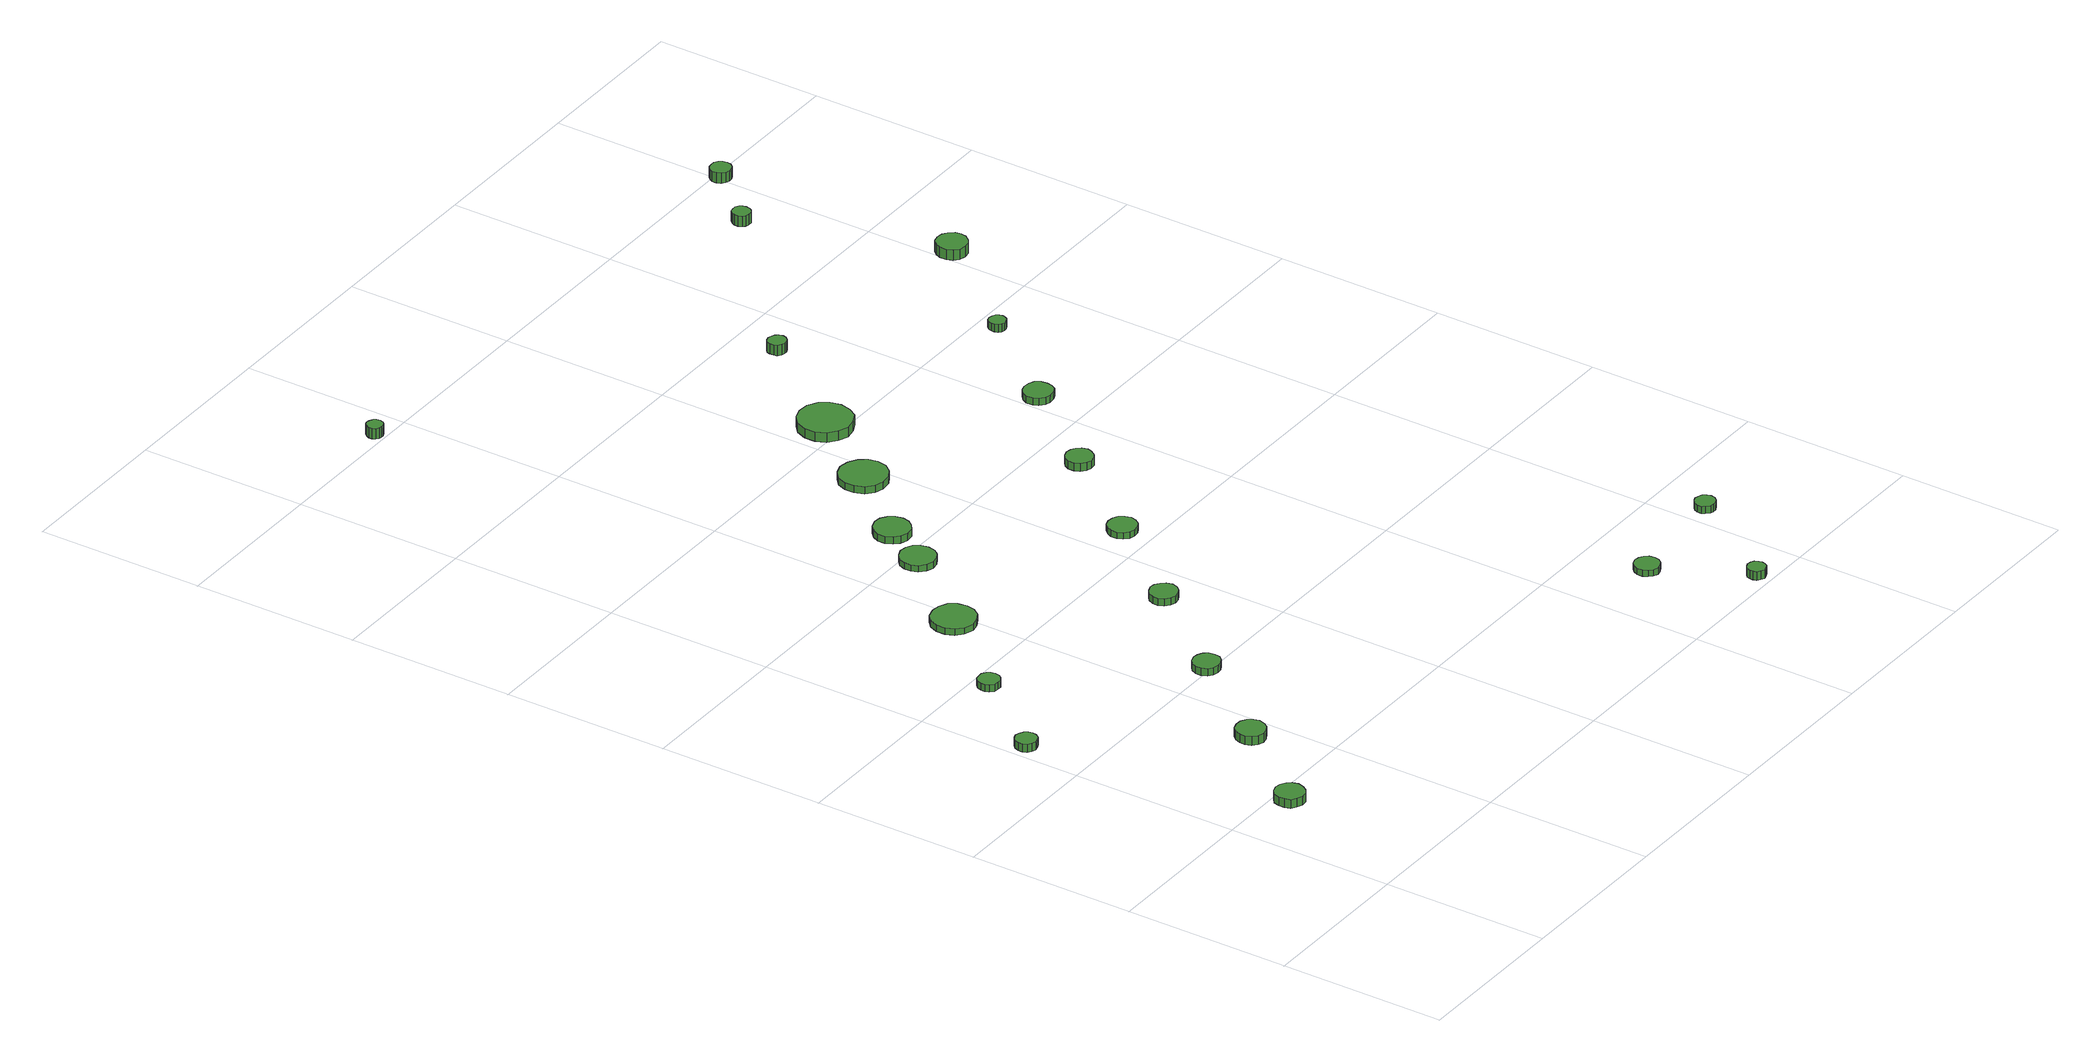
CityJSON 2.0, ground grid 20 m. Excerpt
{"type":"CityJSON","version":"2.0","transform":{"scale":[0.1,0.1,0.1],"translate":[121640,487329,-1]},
"CityObjects":{
"tree1":{"type":"SolitaryVegetationObject","attributes":{"function":"something"},"geometry":[{"type":"MultiSurface","lod":"1","boundaries":[[[0,1,2,3,4,5,6,7,8,9,10,11,12,13,14]],[[15,16,17,18,19,20,21,22,23,24,25,26,27,28,29]],[[0,29,28,1]],[[1,28,27,2]],[[2,27,26,3]],[[3,26,25,4]],[[4,25,24,5]],[[5,24,23,6]],[[6,23,22,7]],[[7,22,21,8]],[[8,21,20,9]],[[9,20,19,10]],[[10,19,18,11]],[[11,18,17,12]],[[12,17,16,13]],[[13,16,15,14]],[[14,15,29,0]]]}]},
"tree2":{"type":"SolitaryVegetationObject","attributes":{"function":"something"},"geometry":[{"type":"MultiSurface","lod":"1","boundaries":[[[30,31,32,33,34,35,36,37,38,39,40,41,42,43,44]],[[45,46,47,48,49,50,51,52,53,54,55,56,57,58,59]],[[30,59,58,31]],[[31,58,57,32]],[[32,57,56,33]],[[33,56,55,34]],[[34,55,54,35]],[[35,54,53,36]],[[36,53,52,37]],[[37,52,51,38]],[[38,51,50,39]],[[39,50,49,40]],[[40,49,48,41]],[[41,48,47,42]],[[42,47,46,43]],[[43,46,45,44]],[[44,45,59,30]]]}]},
"tree3":{"type":"SolitaryVegetationObject","attributes":{"function":"something"},"geometry":[{"type":"MultiSurface","lod":"1","boundaries":[[[60,61,62,63,64,65,66,67,68,69,70,71,72,73,74]],[[75,76,77,78,79,80,81,82,83,84,85,86,87,88,89]],[[60,89,88,61]],[[61,88,87,62]],[[62,87,86,63]],[[63,86,85,64]],[[64,85,84,65]],[[65,84,83,66]],[[66,83,82,67]],[[67,82,81,68]],[[68,81,80,69]],[[69,80,79,70]],[[70,79,78,71]],[[71,78,77,72]],[[72,77,76,73]],[[73,76,75,74]],[[74,75,89,60]]]}]},
"tree4":{"type":"SolitaryVegetationObject","attributes":{"function":"something"},"geometry":[{"type":"MultiSurface","lod":"1","boundaries":[[[90,91,92,93,94,95,96,97,98,99,100,101,102,103,104]],[[105,106,107,108,109,110,111,112,113,114,115,116,117,118,119]],[[90,119,118,91]],[[91,118,117,92]],[[92,117,116,93]],[[93,116,115,94]],[[94,115,114,95]],[[95,114,113,96]],[[96,113,112,97]],[[97,112,111,98]],[[98,111,110,99]],[[99,110,109,100]],[[100,109,108,101]],[[101,108,107,102]],[[102,107,106,103]],[[103,106,105,104]],[[104,105,119,90]]]}]},
"tree5":{"type":"SolitaryVegetationObject","attributes":{"function":"something"},"geometry":[{"type":"MultiSurface","lod":"1","boundaries":[[[120,121,122,123,124,125,126,127,128,129,130,131,132,133,134]],[[135,136,137,138,139,140,141,142,143,144,145,146,147,148,149]],[[120,149,148,121]],[[121,148,147,122]],[[122,147,146,123]],[[123,146,145,124]],[[124,145,144,125]],[[125,144,143,126]],[[126,143,142,127]],[[127,142,141,128]],[[128,141,140,129]],[[129,140,139,130]],[[130,139,138,131]],[[131,138,137,132]],[[132,137,136,133]],[[133,136,135,134]],[[134,135,149,120]]]}]},
"tree6":{"type":"SolitaryVegetationObject","attributes":{"function":"something"},"geometry":[{"type":"MultiSurface","lod":"1","boundaries":[[[150,151,152,153,154,155,156,157,158,159,160,161,162,163,164]],[[165,166,167,168,169,170,171,172,173,174,175,176,177,178,179]],[[150,179,178,151]],[[151,178,177,152]],[[152,177,176,153]],[[153,176,175,154]],[[154,175,174,155]],[[155,174,173,156]],[[156,173,172,157]],[[157,172,171,158]],[[158,171,170,159]],[[159,170,169,160]],[[160,169,168,161]],[[161,168,167,162]],[[162,167,166,163]],[[163,166,165,164]],[[164,165,179,150]]]}]},
"tree7":{"type":"SolitaryVegetationObject","attributes":{"function":"something"},"geometry":[{"type":"MultiSurface","lod":"1","boundaries":[[[180,181,182,183,184,185,186,187,188,189,190,191,192,193,194]],[[195,196,197,198,199,200,201,202,203,204,205,206,207,208,209]],[[180,209,208,181]],[[181,208,207,182]],[[182,207,206,183]],[[183,206,205,184]],[[184,205,204,185]],[[185,204,203,186]],[[186,203,202,187]],[[187,202,201,188]],[[188,201,200,189]],[[189,200,199,190]],[[190,199,198,191]],[[191,198,197,192]],[[192,197,196,193]],[[193,196,195,194]],[[194,195,209,180]]]}]},
"tree8":{"type":"SolitaryVegetationObject","attributes":{"function":"something"},"geometry":[{"type":"MultiSurface","lod":"1","boundaries":[[[210,211,212,213,214,215,216,217,218,219,220,221,222,223,224]],[[225,226,227,228,229,230,231,232,233,234,235,236,237,238,239]],[[210,239,238,211]],[[211,238,237,212]],[[212,237,236,213]],[[213,236,235,214]],[[214,235,234,215]],[[215,234,233,216]],[[216,233,232,217]],[[217,232,231,218]],[[218,231,230,219]],[[219,230,229,220]],[[220,229,228,221]],[[221,228,227,222]],[[222,227,226,223]],[[223,226,225,224]],[[224,225,239,210]]]}]},
"tree9":{"type":"SolitaryVegetationObject","attributes":{"function":"something"},"geometry":[{"type":"MultiSurface","lod":"1","boundaries":[[[240,241,242,243,244,245,246,247,248,249,250,251,252,253,254]],[[255,256,257,258,259,260,261,262,263,264,265,266,267,268,269]],[[240,269,268,241]],[[241,268,267,242]],[[242,267,266,243]],[[243,266,265,244]],[[244,265,264,245]],[[245,264,263,246]],[[246,263,262,247]],[[247,262,261,248]],[[248,261,260,249]],[[249,260,259,250]],[[250,259,258,251]],[[251,258,257,252]],[[252,257,256,253]],[[253,256,255,254]],[[254,255,269,240]]]}]},
"tree10":{"type":"SolitaryVegetationObject","attributes":{"function":"something"},"geometry":[{"type":"MultiSurface","lod":"1","boundaries":[[[270,271,272,273,274,275,276,277,278,279,280,281,282,283,284]],[[285,286,287,288,289,290,291,292,293,294,295,296,297,298,299]],[[270,299,298,271]],[[271,298,297,272]],[[272,297,296,273]],[[273,296,295,274]],[[274,295,294,275]],[[275,294,293,276]],[[276,293,292,277]],[[277,292,291,278]],[[278,291,290,279]],[[279,290,289,280]],[[280,289,288,281]],[[281,288,287,282]],[[282,287,286,283]],[[283,286,285,284]],[[284,285,299,270]]]}]},
"tree11":{"type":"SolitaryVegetationObject","attributes":{"function":"something"},"geometry":[{"type":"MultiSurface","lod":"1","boundaries":[[[300,301,302,303,304,305,306,307,308,309,310,311,312,313,314]],[[315,316,317,318,319,320,321,322,323,324,325,326,327,328,329]],[[300,329,328,301]],[[301,328,327,302]],[[302,327,326,303]],[[303,326,325,304]],[[304,325,324,305]],[[305,324,323,306]],[[306,323,322,307]],[[307,322,321,308]],[[308,321,320,309]],[[309,320,319,310]],[[310,319,318,311]],[[311,318,317,312]],[[312,317,316,313]],[[313,316,315,314]],[[314,315,329,300]]]}]},
"tree12":{"type":"SolitaryVegetationObject","attributes":{"function":"something"},"geometry":[{"type":"MultiSurface","lod":"1","boundaries":[[[330,331,332,333,334,335,336,337,338,339,340,341,342,343,344]],[[345,346,347,348,349,350,351,352,353,354,355,356,357,358,359]],[[330,359,358,331]],[[331,358,357,332]],[[332,357,356,333]],[[333,356,355,334]],[[334,355,354,335]],[[335,354,353,336]],[[336,353,352,337]],[[337,352,351,338]],[[338,351,350,339]],[[339,350,349,340]],[[340,349,348,341]],[[341,348,347,342]],[[342,347,346,343]],[[343,346,345,344]],[[344,345,359,330]]]}]},
"tree13":{"type":"SolitaryVegetationObject","attributes":{"function":"something"},"geometry":[{"type":"MultiSurface","lod":"1","boundaries":[[[360,361,362,363,364,365,366,367,368,369,370,371,372,373,374]],[[375,376,377,378,379,380,381,382,383,384,385,386,387,388,389]],[[360,389,388,361]],[[361,388,387,362]],[[362,387,386,363]],[[363,386,385,364]],[[364,385,384,365]],[[365,384,383,366]],[[366,383,382,367]],[[367,382,381,368]],[[368,381,380,369]],[[369,380,379,370]],[[370,379,378,371]],[[371,378,377,372]],[[372,377,376,373]],[[373,376,375,374]],[[374,375,389,360]]]}]},
"tree14":{"type":"SolitaryVegetationObject","attributes":{"function":"something"},"geometry":[{"type":"MultiSurface","lod":"1","boundaries":[[[390,391,392,393,394,395,396,397,398,399,400,401,402,403,404]],[[405,406,407,408,409,410,411,412,413,414,415,416,417,418,419]],[[390,419,418,391]],[[391,418,417,392]],[[392,417,416,393]],[[393,416,415,394]],[[394,415,414,395]],[[395,414,413,396]],[[396,413,412,397]],[[397,412,411,398]],[[398,411,410,399]],[[399,410,409,400]],[[400,409,408,401]],[[401,408,407,402]],[[402,407,406,403]],[[403,406,405,404]],[[404,405,419,390]]]}]},
"tree15":{"type":"SolitaryVegetationObject","attributes":{"function":"something"},"geometry":[{"type":"MultiSurface","lod":"1","boundaries":[[[420,421,422,423,424,425,426,427,428,429,430,431,432,433,434]],[[435,436,437,438,439,440,441,442,443,444,445,446,447,448,449]],[[420,449,448,421]],[[421,448,447,422]],[[422,447,446,423]],[[423,446,445,424]],[[424,445,444,425]],[[425,444,443,426]],[[426,443,442,427]],[[427,442,441,428]],[[428,441,440,429]],[[429,440,439,430]],[[430,439,438,431]],[[431,438,437,432]],[[432,437,436,433]],[[433,436,435,434]],[[434,435,449,420]]]}]},
"tree16":{"type":"SolitaryVegetationObject","attributes":{"function":"something"},"geometry":[{"type":"MultiSurface","lod":"1","boundaries":[[[450,451,452,453,454,455,456,457,458,459,460,461,462,463,464]],[[465,466,467,468,469,470,471,472,473,474,475,476,477,478,479]],[[450,479,478,451]],[[451,478,477,452]],[[452,477,476,453]],[[453,476,475,454]],[[454,475,474,455]],[[455,474,473,456]],[[456,473,472,457]],[[457,472,471,458]],[[458,471,470,459]],[[459,470,469,460]],[[460,469,468,461]],[[461,468,467,462]],[[462,467,466,463]],[[463,466,465,464]],[[464,465,479,450]]]}]},
"tree17":{"type":"SolitaryVegetationObject","attributes":{"function":"something"},"geometry":[{"type":"MultiSurface","lod":"1","boundaries":[[[480,481,482,483,484,485,486,487,488,489,490,491,492,493,494]],[[495,496,497,498,499,500,501,502,503,504,505,506,507,508,509]],[[480,509,508,481]],[[481,508,507,482]],[[482,507,506,483]],[[483,506,505,484]],[[484,505,504,485]],[[485,504,503,486]],[[486,503,502,487]],[[487,502,501,488]],[[488,501,500,489]],[[489,500,499,490]],[[490,499,498,491]],[[491,498,497,492]],[[492,497,496,493]],[[493,496,495,494]],[[494,495,509,480]]]}]},
"tree18":{"type":"SolitaryVegetationObject","attributes":{"function":"something"},"geometry":[{"type":"MultiSurface","lod":"1","boundaries":[[[510,511,512,513,514,515,516,517,518,519,520,521,522,523,524]],[[525,526,527,528,529,530,531,532,533,534,535,536,537,538,539]],[[510,539,538,511]],[[511,538,537,512]],[[512,537,536,513]],[[513,536,535,514]],[[514,535,534,515]],[[515,534,533,516]],[[516,533,532,517]],[[517,532,531,518]],[[518,531,530,519]],[[519,530,529,520]],[[520,529,528,521]],[[521,528,527,522]],[[522,527,526,523]],[[523,526,525,524]],[[524,525,539,510]]]}]},
"tree19":{"type":"SolitaryVegetationObject","attributes":{"function":"something"},"geometry":[{"type":"MultiSurface","lod":"1","boundaries":[[[540,541,542,543,544,545,546,547,548,549,550,551,552,553,554]],[[555,556,557,558,559,560,561,562,563,564,565,566,567,568,569]],[[540,569,568,541]],[[541,568,567,542]],[[542,567,566,543]],[[543,566,565,544]],[[544,565,564,545]],[[545,564,563,546]],[[546,563,562,547]],[[547,562,561,548]],[[548,561,560,549]],[[549,560,559,550]],[[550,559,558,551]],[[551,558,557,552]],[[552,557,556,553]],[[553,556,555,554]],[[554,555,569,540]]]}]},
"tree20":{"type":"SolitaryVegetationObject","attributes":{"function":"something"},"geometry":[{"type":"MultiSurface","lod":"1","boundaries":[[[570,571,572,573,574,575,576,577,578,579,580,581,582,583,584]],[[585,586,587,588,589,590,591,592,593,594,595,596,597,598,599]],[[570,599,598,571]],[[571,598,597,572]],[[572,597,596,573]],[[573,596,595,574]],[[574,595,594,575]],[[575,594,593,576]],[[576,593,592,577]],[[577,592,591,578]],[[578,591,590,579]],[[579,590,589,580]],[[580,589,588,581]],[[581,588,587,582]],[[582,587,586,583]],[[583,586,585,584]],[[584,585,599,570]]]}]},
"tree21":{"type":"SolitaryVegetationObject","attributes":{"function":"something"},"geometry":[{"type":"MultiSurface","lod":"1","boundaries":[[[600,601,602,603,604,605,606,607,608,609,610,611,612,613,614]],[[615,616,617,618,619,620,621,622,623,624,625,626,627,628,629]],[[600,629,628,601]],[[601,628,627,602]],[[602,627,626,603]],[[603,626,625,604]],[[604,625,624,605]],[[605,624,623,606]],[[606,623,622,607]],[[607,622,621,608]],[[608,621,620,609]],[[609,620,619,610]],[[610,619,618,611]],[[611,618,617,612]],[[612,617,616,613]],[[613,616,615,614]],[[614,615,629,600]]]}]},
"tree22":{"type":"SolitaryVegetationObject","attributes":{"function":"something"},"geometry":[{"type":"MultiSurface","lod":"1","boundaries":[[[630,631,632,633,634,635,636,637,638,639,640,641,642,643,644]],[[645,646,647,648,649,650,651,652,653,654,655,656,657,658,659]],[[630,659,658,631]],[[631,658,657,632]],[[632,657,656,633]],[[633,656,655,634]],[[634,655,654,635]],[[635,654,653,636]],[[636,653,652,637]],[[637,652,651,638]],[[638,651,650,639]],[[639,650,649,640]],[[640,649,648,641]],[[641,648,647,642]],[[642,647,646,643]],[[643,646,645,644]],[[644,645,659,630]]]}]},
"tree23":{"type":"SolitaryVegetationObject","attributes":{"function":"something"},"geometry":[{"type":"MultiSurface","lod":"1","boundaries":[[[660,661,662,663,664,665,666,667,668,669,670,671,672,673,674]],[[675,676,677,678,679,680,681,682,683,684,685,686,687,688,689]],[[660,689,688,661]],[[661,688,687,662]],[[662,687,686,663]],[[663,686,685,664]],[[664,685,684,665]],[[665,684,683,666]],[[666,683,682,667]],[[667,682,681,668]],[[668,681,680,669]],[[669,680,679,670]],[[670,679,678,671]],[[671,678,677,672]],[[672,677,676,673]],[[673,676,675,674]],[[674,675,689,660]]]}]}
},
"vertices":[
[104,183,17],[102,190,17],[98,195,17],[92,199,17],[85,200,17],[78,198,17],[72,193,17],[70,186,17],[70,179,17],[72,172,17],[78,168,17],[85,165,17],[92,166,17],[98,170,17],[102,176,17],[102,176,6],[98,170,6],[92,166,6],[85,165,6],[78,168,6],[72,172,6],[70,179,6],[70,186,6],[72,193,6],[78,198,6],[85,200,6],[92,199,6],[98,195,6],[102,190,6],[104,183,6],
[31,477,18],[30,482,18],[27,486,18],[22,489,18],[17,490,18],[12,488,18],[8,484,18],[6,479,18],[6,474,18],[8,469,18],[12,466,18],[17,464,18],[22,465,18],[27,467,18],[30,472,18],[30,472,8],[27,467,8],[22,465,8],[17,464,8],[12,466,8],[8,469,8],[6,474,8],[6,479,8],[8,484,8],[12,488,8],[17,490,8],[22,489,8],[27,486,8],[30,482,8],[31,477,8],
[187,288,18],[185,295,18],[181,301,18],[174,305,18],[167,305,18],[160,303,18],[155,298,18],[152,291,18],[152,284,18],[155,277,18],[160,272,18],[167,270,18],[174,271,18],[181,275,18],[185,281,18],[185,281,7],[181,275,7],[174,271,7],[167,270,7],[160,272,7],[155,277,7],[152,284,7],[152,291,7],[155,298,7],[160,303,7],[167,305,7],[174,305,7],[181,301,7],[185,295,7],[187,288,7],
[110,578,18],[109,583,18],[106,587,18],[101,590,18],[96,590,18],[91,589,18],[87,585,18],[85,580,18],[85,575,18],[87,570,18],[91,566,18],[96,565,18],[101,565,18],[106,568,18],[109,572,18],[109,572,9],[106,568,9],[101,565,9],[96,565,9],[91,566,9],[87,570,9],[85,575,9],[85,580,9],[87,585,9],[91,589,9],[96,590,9],[101,590,9],[106,587,9],[109,583,9],[110,578,9],
[274,404,17],[273,411,17],[269,416,17],[263,419,17],[257,420,17],[250,418,17],[245,414,17],[242,407,17],[242,401,17],[245,394,17],[250,390,17],[257,388,17],[263,389,17],[269,392,17],[273,397,17],[273,397,8],[269,392,8],[263,389,8],[257,388,8],[250,390,8],[245,394,8],[242,401,8],[242,407,8],[245,414,8],[250,418,8],[257,420,8],[263,419,8],[269,416,8],[273,411,8],[274,404,8],
[208,679,18],[206,690,18],[200,699,18],[190,704,18],[180,705,18],[169,702,18],[161,695,18],[157,685,18],[157,674,18],[161,664,18],[169,657,18],[180,653,18],[190,655,18],[200,660,18],[206,669,18],[206,669,10],[200,660,10],[190,655,10],[180,653,10],[169,657,10],[161,664,10],[157,674,10],[157,685,10],[161,695,10],[169,702,10],[180,705,10],[190,704,10],[200,699,10],[206,690,10],[208,679,10],
[285,780,18],[283,789,18],[278,796,18],[271,800,18],[262,801,18],[254,798,18],[247,792,18],[244,784,18],[244,776,18],[247,768,18],[254,762,18],[262,759,18],[271,760,18],[278,764,18],[283,771,18],[283,771,10],[278,764,10],[271,760,10],[262,759,10],[254,762,10],[247,768,10],[244,776,10],[244,784,10],[247,792,10],[254,798,10],[262,801,10],[271,800,10],[278,796,10],[283,789,10],[285,780,10],
[367,520,18],[365,527,18],[361,532,18],[355,536,18],[349,537,18],[342,534,18],[337,530,18],[334,524,18],[334,517,18],[337,511,18],[342,506,18],[349,504,18],[355,505,18],[361,508,18],[365,513,18],[365,513,9],[361,508,9],[355,505,9],[349,504,9],[342,506,9],[337,511,9],[334,517,9],[334,524,9],[337,530,9],[342,534,9],[349,537,9],[355,536,9],[361,532,9],[365,527,9],[367,520,9],
[319,835,18],[317,844,18],[312,851,18],[305,856,18],[296,857,18],[287,854,18],[281,848,18],[277,840,18],[277,831,18],[281,823,18],[287,817,18],[296,814,18],[305,815,18],[312,820,18],[317,827,18],[317,827,9],[312,820,9],[305,815,9],[296,814,9],[287,817,9],[281,823,9],[277,831,9],[277,840,9],[281,848,9],[287,854,9],[296,857,9],[305,856,9],[312,851,9],[317,844,9],[319,835,9],
[165,1407,25],[164,1411,25],[162,1414,25],[158,1416,25],[154,1417,25],[151,1416,25],[148,1413,25],[146,1409,25],[146,1405,25],[148,1401,25],[151,1399,25],[154,1398,25],[158,1398,25],[162,1400,25],[164,1403,25],[164,1403,12],[162,1400,12],[158,1398,12],[154,1398,12],[151,1399,12],[148,1401,12],[146,1405,12],[146,1409,12],[148,1413,12],[151,1416,12],[154,1417,12],[158,1416,12],[162,1414,12],[164,1411,12],[165,1407,12],
[457,633,17],[455,640,17],[451,646,17],[445,649,17],[438,650,17],[431,648,17],[426,643,17],[423,637,17],[423,629,17],[426,623,17],[431,618,17],[438,616,17],[445,617,17],[451,620,17],[455,626,17],[455,626,9],[451,620,9],[445,617,9],[438,616,9],[431,618,9],[426,623,9],[423,629,9],[423,637,9],[426,643,9],[431,648,9],[438,650,9],[445,649,9],[451,646,9],[455,640,9],[457,633,9],
[400,922,18],[398,933,18],[391,942,18],[381,948,18],[369,950,18],[358,946,18],[349,938,18],[345,928,18],[345,916,18],[349,905,18],[358,897,18],[369,894,18],[381,895,18],[391,901,18],[398,910,18],[398,910,9],[391,901,9],[381,895,9],[369,894,9],[358,897,9],[349,905,9],[345,916,9],[345,928,9],[349,938,9],[358,946,9],[369,950,9],[381,948,9],[391,942,9],[398,933,9],[400,922,9],
[704,123,14],[703,129,14],[699,134,14],[694,137,14],[688,138,14],[682,136,14],[678,132,14],[675,126,14],[675,120,14],[678,114,14],[682,110,14],[688,108,14],[694,109,14],[699,112,14],[703,117,14],[703,117,6],[699,112,6],[694,109,6],[688,108,6],[682,110,6],[678,114,6],[675,120,6],[675,126,6],[678,132,6],[682,136,6],[688,138,6],[694,137,6],[699,134,6],[703,129,6],[704,123,6],
[471,1016,21],[468,1029,21],[461,1039,21],[449,1046,21],[436,1047,21],[424,1043,21],[414,1034,21],[409,1022,21],[409,1009,21],[414,997,21],[424,989,21],[436,984,21],[449,986,21],[461,992,21],[468,1003,21],[468,1003,9],[461,992,9],[449,986,9],[436,984,9],[424,989,9],[414,997,9],[409,1009,9],[409,1022,9],[414,1034,9],[424,1043,9],[436,1047,9],[449,1046,9],[461,1039,9],[468,1029,9],[471,1016,9],
[756,19,17],[755,23,17],[753,27,17],[749,29,17],[744,30,17],[740,28,17],[736,25,17],[735,21,17],[735,17,17],[736,13,17],[740,10,17],[744,8,17],[749,9,17],[753,11,17],[755,15,17],[755,15,6],[753,11,6],[749,9,6],[744,8,6],[740,10,6],[736,13,6],[735,17,6],[735,21,6],[736,25,6],[740,28,6],[744,30,6],[749,29,6],[753,27,6],[755,23,6],[756,19,6],
[546,748,18],[544,755,18],[540,760,18],[535,763,18],[528,764,18],[522,762,18],[517,758,18],[514,752,18],[514,745,18],[517,739,18],[522,734,18],[528,732,18],[535,733,18],[540,736,18],[544,742,18],[544,742,8],[540,736,8],[535,733,8],[528,732,8],[522,734,8],[517,739,8],[514,745,8],[514,752,8],[517,758,8],[522,762,8],[528,764,8],[535,763,8],[540,760,8],[544,755,8],[546,748,8],
[841,141,15],[840,146,15],[837,150,15],[832,152,15],[827,153,15],[823,151,15],[819,148,15],[817,143,15],[817,138,15],[819,134,15],[823,130,15],[827,129,15],[832,129,15],[837,132,15],[840,136,15],[840,136,6],[837,132,6],[832,129,6],[827,129,6],[823,130,6],[819,134,6],[817,138,6],[817,143,6],[819,148,6],[823,151,6],[827,153,6],[832,152,6],[837,150,6],[840,146,6],[841,141,6],
[635,860,17],[634,867,17],[630,873,17],[624,876,17],[616,877,17],[610,875,17],[604,870,17],[601,864,17],[601,856,17],[604,850,17],[610,845,17],[616,843,17],[624,844,17],[630,847,17],[634,853,17],[634,853,8],[630,847,8],[624,844,8],[616,843,8],[610,845,8],[604,850,8],[601,856,8],[601,864,8],[604,870,8],[610,875,8],[616,877,8],[624,876,8],[630,873,8],[634,867,8],[635,860,8],
[552,1145,22],[551,1150,22],[548,1153,22],[544,1155,22],[540,1156,22],[536,1155,22],[532,1152,22],[531,1148,22],[531,1143,22],[532,1139,22],[536,1136,22],[540,1135,22],[544,1135,22],[548,1137,22],[551,1141,22],[551,1141,9],[548,1137,9],[544,1135,9],[540,1135,9],[536,1136,9],[532,1139,9],[531,1143,9],[531,1148,9],[532,1152,9],[536,1155,9],[540,1156,9],[544,1155,9],[548,1153,9],[551,1150,9],[552,1145,9],
[722,975,18],[721,979,18],[719,982,18],[715,984,18],[711,985,18],[707,984,18],[704,981,18],[703,977,18],[703,973,18],[704,969,18],[707,966,18],[711,965,18],[715,966,18],[719,968,18],[721,971,18],[721,971,8],[719,968,8],[715,966,8],[711,965,8],[707,966,8],[704,969,8],[703,973,8],[703,977,8],[704,981,8],[707,984,8],[711,985,8],[715,984,8],[719,982,8],[721,979,8],[722,975,8],
[740,1317,29],[739,1321,29],[737,1324,29],[733,1327,29],[728,1327,29],[724,1326,29],[721,1323,29],[719,1319,29],[719,1314,29],[721,1310,29],[724,1307,29],[728,1306,29],[733,1306,29],[737,1309,29],[739,1312,29],[739,1312,16],[737,1309,16],[733,1306,16],[728,1306,16],[724,1307,16],[721,1310,16],[719,1314,16],[719,1319,16],[721,1323,16],[724,1326,16],[728,1327,16],[733,1327,16],[737,1324,16],[739,1321,16],[740,1317,16],
[828,1099,24],[827,1106,24],[822,1112,24],[816,1116,24],[809,1117,24],[801,1115,24],[796,1110,24],[793,1103,24],[793,1095,24],[796,1088,24],[801,1083,24],[809,1081,24],[816,1082,24],[822,1086,24],[827,1092,24],[827,1092,11],[822,1086,11],[816,1082,11],[809,1081,11],[801,1083,11],[796,1088,11],[793,1095,11],[793,1103,11],[796,1110,11],[801,1115,11],[809,1117,11],[816,1116,11],[822,1112,11],[827,1106,11],[828,1099,11],
[808,1387,26],[807,1392,26],[804,1396,26],[800,1399,26],[795,1399,26],[790,1398,26],[786,1394,26],[784,1390,26],[784,1385,26],[786,1380,26],[790,1377,26],[795,1375,26],[800,1376,26],[804,1378,26],[807,1382,26],[807,1382,13],[804,1378,13],[800,1376,13],[795,1375,13],[790,1377,13],[786,1380,13],[784,1385,13],[784,1390,13],[786,1394,13],[790,1398,13],[795,1399,13],[800,1399,13],[804,1396,13],[807,1392,13],[808,1387,13]
]}
